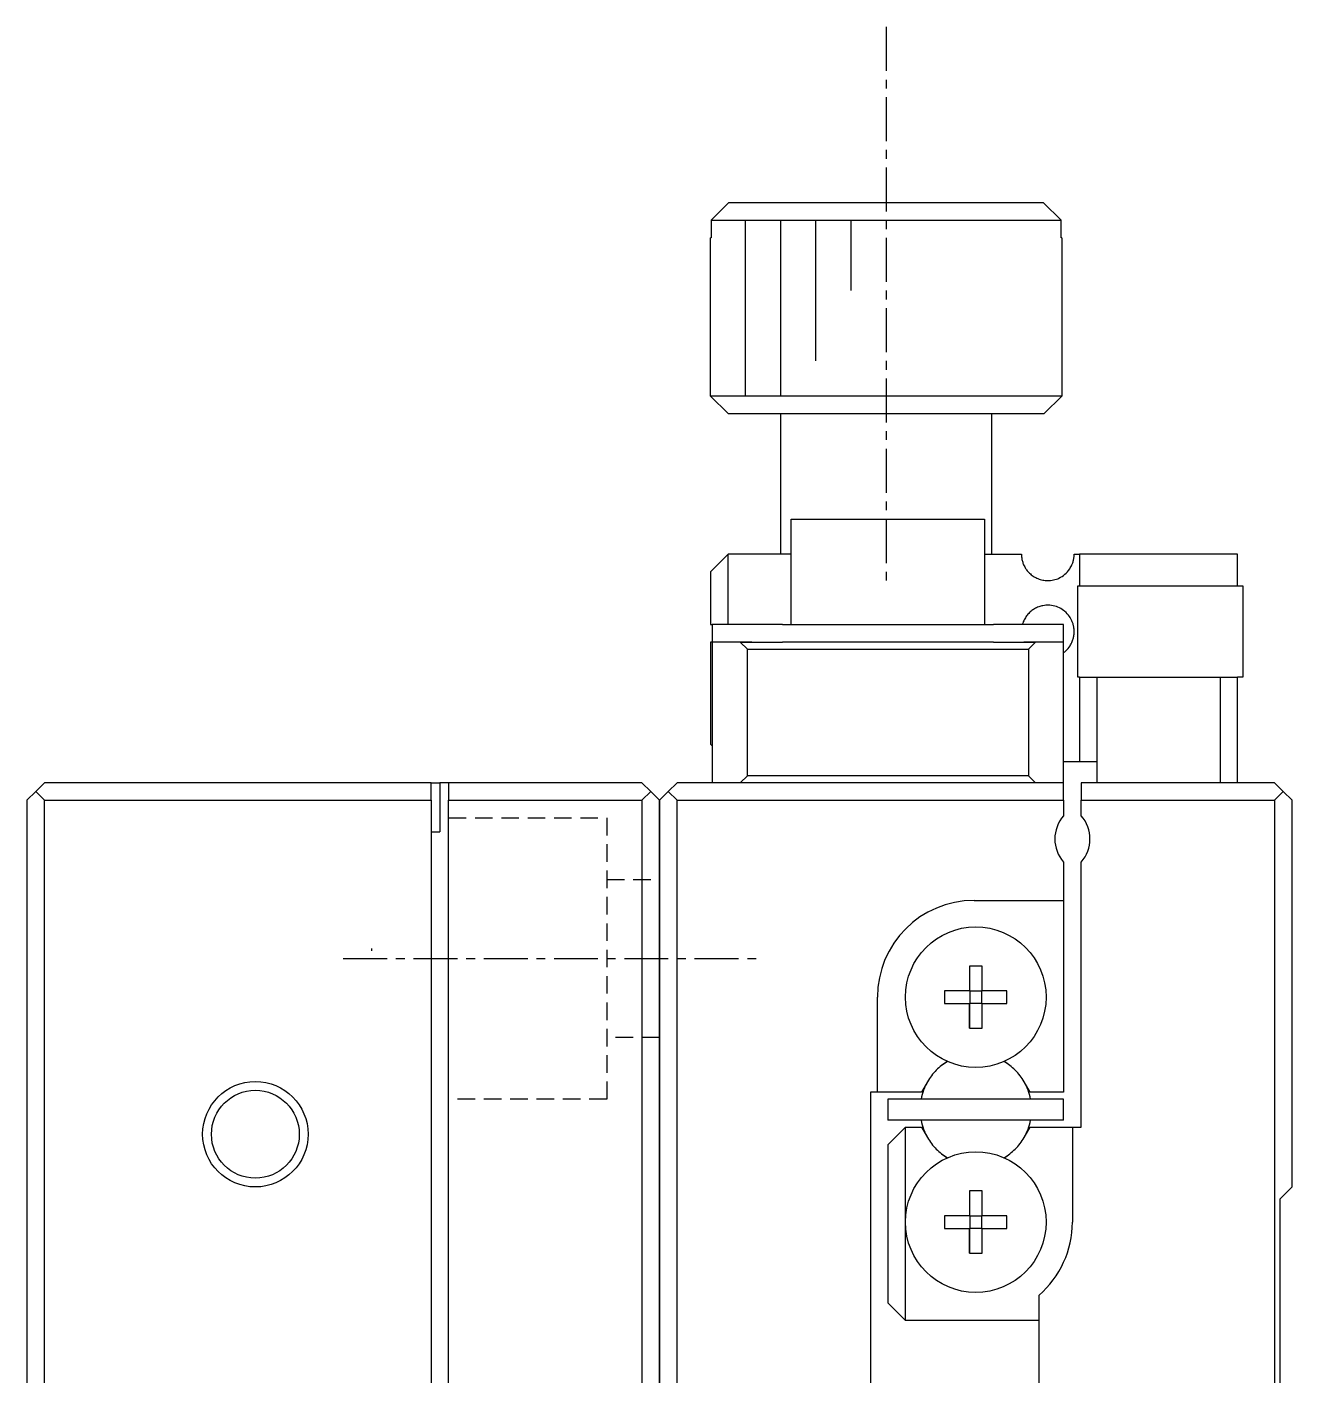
# Model space of a CAD drawing. Extents: x 10 to 479, y 10 to 256.
# Drawn here: x 442.76 to 478.76, y 164.15 to 202.5 of the extents above; entities that cross this region are included whole.
import ezdxf

# ---------------------------------------------------------------- set-up
doc = ezdxf.new("R2010")
doc.units = 0
doc.linetypes.add('CENTER', pattern=[2, 1.25, -0.25, 0.25, -0.25])
doc.linetypes.add('DASHED', pattern=[0.75, 0.5, -0.25])
doc.layers.get('0').update_dxf_attribs({"linetype": 'CONTINUOUS'})
doc.layers.add('CENTER', color=1, linetype='CENTER')

msp = doc.modelspace()

# ---------------------------------------------------------------- linework, layer by layer
at = {"color": 7, "linetype": 'CONTINUOUS'}
for p, q in [((462.729, 197.5), (462.227, 197)), ((471.693, 197.5), (462.729, 197.5)), ((472.195, 197), (471.693, 197.5)), ((462.227, 197), (472.195, 197)), ((462.227, 197), (462.227, 196.5)), ((472.195, 196.5), (472.195, 197)), ((462.227, 196.5), (462.211, 196.5)), ((462.211, 192), (462.211, 196.5)), ((472.211, 196.5), (472.195, 196.5)), ((472.211, 196.5), (472.211, 192)), ((472.211, 192), (462.211, 192)), ((462.711, 191.5), (462.211, 192)), ((472.211, 192), (471.711, 191.5)), ((462.711, 191.5), (471.711, 191.5)), ((464.211, 187.5), (464.211, 191.5)), ((470.211, 191.5), (470.211, 187.5)), ((464.511, 188.5), (470.011, 188.5)), ((464.511, 185.5), (464.511, 188.5)), ((470.011, 188.5), (470.011, 185.5)), ((462.211, 187), (462.711, 187.5)), ((462.711, 185.5), (462.711, 187.5)), ((464.511, 187.5), (462.711, 187.5)), ((470.011, 187.5), (471.061, 187.5)), ((471.061, 187.5), (471.062, 187.474)), ((471.062, 187.474), (471.063, 187.448)), ((471.063, 187.448), (471.065, 187.422)), ((471.065, 187.422), (471.068, 187.399)), ((471.068, 187.399), (471.072, 187.375)), ((471.072, 187.375), (471.076, 187.352)), ((471.076, 187.352), (471.082, 187.326)), ((471.082, 187.326), (471.088, 187.3)), ((471.088, 187.3), (471.096, 187.275)), ((471.096, 187.275), (471.104, 187.25)), ((471.104, 187.25), (471.113, 187.226)), ((471.113, 187.226), (471.123, 187.203)), ((471.123, 187.203), (471.137, 187.171)), ((471.137, 187.171), (471.153, 187.14)), ((472.469, 187.139), (472.484, 187.169)), ((472.484, 187.169), (472.499, 187.201)), ((472.499, 187.201), (472.506, 187.218)), ((472.506, 187.218), (472.513, 187.235)), ((472.513, 187.235), (472.521, 187.258)), ((472.521, 187.258), (472.529, 187.283)), ((472.529, 187.283), (472.536, 187.309)), ((472.536, 187.309), (472.54, 187.323)), ((472.54, 187.323), (472.543, 187.336)), ((472.543, 187.336), (472.546, 187.351)), ((472.546, 187.351), (472.549, 187.365)), ((472.549, 187.365), (472.551, 187.379)), ((472.551, 187.379), (472.554, 187.393)), ((472.554, 187.393), (472.556, 187.408)), ((472.556, 187.408), (472.557, 187.423)), ((472.557, 187.423), (472.559, 187.439)), ((472.559, 187.439), (472.56, 187.451)), ((472.56, 187.463), (472.561, 187.475)), ((472.56, 187.451), (472.56, 187.463)), ((472.561, 187.5), (472.711, 187.5)), ((472.561, 187.488), (472.561, 187.5)), ((472.561, 187.475), (472.561, 187.488)), ((477.211, 187.5), (472.711, 187.5)), ((472.711, 187.5), (472.711, 186.6)), ((477.211, 186.6), (477.211, 187.5)), ((462.211, 187), (462.211, 185.5)), ((471.153, 187.14), (471.166, 187.118)), ((471.166, 187.118), (471.179, 187.096)), ((471.179, 187.096), (471.193, 187.075)), ((471.193, 187.075), (471.209, 187.052)), ((471.209, 187.052), (471.226, 187.031)), ((471.226, 187.031), (471.247, 187.006)), ((471.247, 187.006), (471.268, 186.983)), ((471.268, 186.983), (471.29, 186.961)), ((471.29, 186.961), (471.315, 186.938)), ((471.315, 186.938), (471.34, 186.916)), ((471.34, 186.916), (471.368, 186.895)), ((471.368, 186.895), (471.397, 186.875)), ((471.397, 186.875), (471.42, 186.86)), ((471.42, 186.86), (471.443, 186.846)), ((471.443, 186.846), (471.467, 186.834)), ((471.467, 186.834), (471.497, 186.819)), ((471.497, 186.819), (471.528, 186.806)), ((471.528, 186.806), (471.562, 186.793)), ((471.562, 186.793), (471.597, 186.781)), ((471.597, 186.781), (471.631, 186.772)), ((471.631, 186.772), (471.666, 186.764)), ((471.932, 186.76), (471.974, 186.768)), ((471.974, 186.768), (472.014, 186.778)), ((472.014, 186.778), (472.054, 186.79)), ((472.054, 186.79), (472.092, 186.805)), ((472.092, 186.805), (472.129, 186.821)), ((472.129, 186.821), (472.174, 186.844)), ((472.174, 186.844), (472.218, 186.87)), ((472.218, 186.87), (472.259, 186.898)), ((472.259, 186.898), (472.298, 186.93)), ((472.298, 186.93), (472.335, 186.964)), ((472.335, 186.964), (472.371, 187.001)), ((472.371, 187.001), (472.404, 187.041)), ((472.404, 187.041), (472.435, 187.084)), ((472.435, 187.084), (472.452, 187.111)), ((472.452, 187.111), (472.469, 187.139)), ((471.666, 186.764), (471.7, 186.758)), ((471.7, 186.758), (471.734, 186.754)), ((471.734, 186.754), (471.768, 186.751)), ((471.768, 186.751), (471.802, 186.75)), ((471.802, 186.75), (471.846, 186.751)), ((471.846, 186.751), (471.89, 186.754)), ((471.89, 186.754), (471.932, 186.76)), ((472.661, 186.6), (477.361, 186.6)), ((472.661, 184), (472.661, 186.6)), ((477.361, 186.6), (477.361, 184)), ((471.553, 186.004), (471.522, 185.992)), ((471.584, 186.015), (471.553, 186.004)), ((471.614, 186.024), (471.584, 186.015)), ((471.644, 186.031), (471.614, 186.024)), ((471.674, 186.037), (471.644, 186.031)), ((471.713, 186.043), (471.674, 186.037)), ((471.751, 186.048), (471.713, 186.043)), ((471.789, 186.05), (471.751, 186.048)), ((471.826, 186.05), (471.789, 186.05)), ((471.873, 186.047), (471.826, 186.05)), ((471.919, 186.042), (471.873, 186.047)), ((471.964, 186.034), (471.919, 186.042)), ((472.011, 186.023), (471.964, 186.034)), ((472.057, 186.009), (472.011, 186.023)), ((472.101, 185.992), (472.057, 186.009)), ((471.14, 185.635), (471.126, 185.605)), ((471.156, 185.665), (471.14, 185.635)), ((471.172, 185.693), (471.156, 185.665)), ((471.19, 185.72), (471.172, 185.693)), ((471.208, 185.745), (471.19, 185.72)), ((471.227, 185.77), (471.208, 185.745)), ((471.246, 185.794), (471.227, 185.77)), ((471.268, 185.817), (471.246, 185.794)), ((471.29, 185.839), (471.268, 185.817)), ((471.312, 185.86), (471.29, 185.839)), ((471.335, 185.88), (471.312, 185.86)), ((471.359, 185.898), (471.335, 185.88)), ((471.382, 185.915), (471.359, 185.898)), ((471.406, 185.931), (471.382, 185.915)), ((471.43, 185.946), (471.406, 185.931)), ((471.461, 185.963), (471.43, 185.946)), ((471.492, 185.979), (471.461, 185.963)), ((471.522, 185.992), (471.492, 185.979)), ((472.143, 185.973), (472.101, 185.992)), ((472.182, 185.952), (472.143, 185.973)), ((472.22, 185.929), (472.182, 185.952)), ((472.256, 185.904), (472.22, 185.929)), ((472.29, 185.877), (472.256, 185.904)), ((472.329, 185.842), (472.29, 185.877)), ((472.366, 185.804), (472.329, 185.842)), ((472.401, 185.764), (472.366, 185.804)), ((472.424, 185.732), (472.401, 185.764)), ((472.446, 185.699), (472.424, 185.732)), ((472.467, 185.663), (472.446, 185.699)), ((472.487, 185.625), (472.467, 185.663)), ((472.497, 185.603), (472.487, 185.625)), ((462.211, 185.5), (462.261, 185.5)), ((462.261, 185.5), (462.261, 185)), ((464.261, 185.5), (462.261, 185.5)), ((464.261, 185.5), (470.261, 185.5)), ((472.261, 185.5), (470.261, 185.5)), ((471.094, 185.519), (471.088, 185.5)), ((471.1, 185.537), (471.094, 185.519)), ((471.106, 185.556), (471.1, 185.537)), ((471.113, 185.574), (471.106, 185.556)), ((471.126, 185.605), (471.113, 185.574)), ((472.261, 185), (472.261, 185.5)), ((472.507, 185.579), (472.497, 185.603)), ((472.517, 185.554), (472.507, 185.579)), ((472.523, 185.535), (472.517, 185.554)), ((472.529, 185.516), (472.523, 185.535)), ((472.535, 185.496), (472.529, 185.516)), ((472.541, 185.475), (472.535, 185.496)), ((472.543, 185.463), (472.541, 185.475)), ((472.546, 185.451), (472.543, 185.463)), ((472.548, 185.439), (472.546, 185.451)), ((472.55, 185.426), (472.548, 185.439)), ((472.552, 185.414), (472.55, 185.426)), ((472.554, 185.401), (472.552, 185.414)), ((472.556, 185.389), (472.554, 185.401)), ((472.557, 185.375), (472.556, 185.389)), ((472.558, 185.365), (472.557, 185.375)), ((472.559, 185.355), (472.558, 185.365)), ((472.558, 185.229), (472.559, 185.239)), ((472.56, 185.344), (472.559, 185.355)), ((472.559, 185.249), (472.56, 185.26)), ((472.559, 185.239), (472.559, 185.249)), ((472.56, 185.334), (472.56, 185.344)), ((472.561, 185.323), (472.56, 185.334)), ((472.56, 185.26), (472.561, 185.27)), ((472.561, 185.313), (472.561, 185.323)), ((472.561, 185.302), (472.561, 185.313)), ((472.561, 185.292), (472.561, 185.302)), ((472.561, 185.281), (472.561, 185.292)), ((472.561, 185.27), (472.561, 185.281)), ((462.211, 185), (462.211, 182.1)), ((462.261, 185), (462.211, 185)), ((463.061, 185), (462.261, 185)), ((462.261, 185), (462.261, 181)), ((463.389, 185), (463.061, 185)), ((463.061, 185), (463.261, 184.8)), ((463.061, 185), (463.389, 185)), ((463.389, 185), (464.261, 185)), ((470.261, 185), (464.261, 185)), ((470.261, 185), (471.124, 185)), ((471.124, 185), (471.461, 185)), ((471.461, 185), (471.133, 185)), ((471.261, 184.8), (471.461, 185)), ((472.261, 185), (471.461, 185)), ((472.261, 181), (472.261, 185)), ((472.389, 184.822), (472.418, 184.859)), ((472.418, 184.859), (472.445, 184.898)), ((472.445, 184.898), (472.461, 184.926)), ((472.461, 184.926), (472.478, 184.956)), ((472.478, 184.956), (472.493, 184.987)), ((472.493, 184.987), (472.506, 185.017)), ((472.506, 185.017), (472.518, 185.048)), ((472.518, 185.048), (472.525, 185.07)), ((472.525, 185.07), (472.532, 185.094)), ((472.532, 185.094), (472.539, 185.118)), ((472.539, 185.118), (472.542, 185.132)), ((472.542, 185.132), (472.545, 185.147)), ((472.545, 185.147), (472.548, 185.162)), ((472.548, 185.162), (472.55, 185.173)), ((472.55, 185.173), (472.552, 185.185)), ((472.552, 185.185), (472.554, 185.197)), ((472.554, 185.197), (472.556, 185.209)), ((472.556, 185.209), (472.557, 185.219)), ((472.557, 185.219), (472.558, 185.229)), ((463.261, 184.8), (471.261, 184.8)), ((463.261, 181.2), (463.261, 184.8)), ((471.261, 184.8), (471.261, 181.2)), ((472.261, 184.7), (472.294, 184.726)), ((472.294, 184.726), (472.328, 184.756)), ((472.328, 184.756), (472.359, 184.788)), ((472.359, 184.788), (472.389, 184.822)), ((472.711, 184), (472.661, 184)), ((472.711, 184), (472.711, 181.6)), ((472.711, 184), (473.211, 184)), ((473.211, 181.6), (473.211, 184)), ((473.211, 184), (476.711, 184)), ((476.711, 184), (477.211, 184)), ((476.711, 184), (476.711, 181)), ((477.361, 184), (477.211, 184)), ((477.211, 181), (477.211, 184)), ((462.261, 182.05), (462.211, 182.1)), ((472.261, 181.6), (472.711, 181.6)), ((472.711, 181.6), (473.211, 181.6)), ((473.211, 181), (473.211, 181.6)), ((463.261, 181.2), (463.061, 181)), ((471.261, 181.2), (463.261, 181.2)), ((471.461, 181), (471.261, 181.2)), ((442.761, 180.5), (443.011, 180.75)), ((443.261, 181), (443.011, 180.75)), ((443.011, 180.75), (443.261, 180.5)), ((454.261, 181), (443.261, 181)), ((454.261, 180.5), (454.261, 181)), ((454.261, 181), (454.511, 181)), ((454.511, 181), (454.511, 179.6)), ((454.761, 181), (454.511, 181)), ((460.261, 181), (454.761, 181)), ((454.761, 181), (454.761, 180.5)), ((460.511, 180.75), (460.261, 181)), ((460.261, 180.5), (460.511, 180.75)), ((460.761, 180.5), (460.511, 180.75)), ((460.761, 180.5), (461.011, 180.75)), ((461.261, 181), (461.011, 180.75)), ((461.011, 180.75), (461.261, 180.5)), ((472.261, 181), (461.261, 181)), ((472.261, 180.5), (472.261, 181)), ((478.261, 181), (472.761, 181)), ((472.761, 181), (472.761, 180.5)), ((478.511, 180.75), (478.261, 181)), ((478.261, 180.5), (478.511, 180.75)), ((478.511, 180.75), (478.761, 180.5)), ((442.761, 180.5), (442.761, 111.5)), ((443.261, 111.5), (443.261, 180.5)), ((443.261, 180.5), (454.261, 180.5)), ((454.261, 180.5), (454.261, 148.95)), ((454.761, 180.5), (460.261, 180.5)), ((454.761, 149), (454.761, 180.5)), ((460.261, 180.5), (460.261, 111.5)), ((460.761, 180.5), (460.761, 111.5)), ((460.761, 111.5), (460.761, 180.5)), ((461.261, 180.5), (472.261, 180.5)), ((461.261, 111.5), (461.261, 180.5)), ((472.261, 180.5), (472.261, 180.061)), ((472.761, 180.5), (478.261, 180.5)), ((472.761, 180.061), (472.761, 180.5)), ((478.261, 180.5), (478.261, 111.5)), ((478.761, 169.5), (478.761, 180.5)), ((454.261, 179.6), (454.511, 179.6)), ((472.261, 178.739), (472.261, 177.65)), ((472.761, 171.2), (472.761, 178.739)), ((469.711, 177.65), (472.261, 177.65)), ((472.261, 177.65), (472.261, 172.2)), ((469.581, 175.786), (469.581, 175.08)), ((469.941, 175.786), (469.581, 175.786)), ((469.581, 175.786), (469.581, 175.08)), ((469.941, 175.08), (469.941, 175.786)), ((466.961, 172.2), (466.961, 174.9)), ((468.875, 175.08), (468.875, 174.72)), ((469.581, 175.08), (468.875, 175.08)), ((469.592, 175.07), (469.581, 175.08)), ((469.931, 175.07), (469.592, 175.07)), ((469.592, 175.07), (469.592, 174.73)), ((469.931, 175.07), (469.941, 175.08)), ((469.931, 174.73), (469.931, 175.07)), ((470.648, 175.08), (469.941, 175.08)), ((470.648, 174.72), (470.648, 175.08)), ((468.875, 174.72), (469.581, 174.72)), ((469.592, 174.73), (469.581, 174.72)), ((469.581, 174.72), (469.581, 174.014)), ((469.581, 174.014), (469.581, 174.72)), ((469.592, 174.73), (469.931, 174.73)), ((469.931, 174.73), (469.941, 174.72)), ((469.941, 174.72), (470.648, 174.72)), ((469.941, 174.014), (469.941, 174.72)), ((469.581, 174.014), (469.941, 174.014)), ((466.761, 172.2), (466.761, 119.8)), ((466.961, 172.2), (466.761, 172.2)), ((468.217, 172.2), (466.961, 172.2)), ((468.386, 172.494), (468.217, 172.2)), ((471.306, 172.2), (471.136, 172.494)), ((472.261, 172.2), (471.306, 172.2)), ((467.261, 172), (467.261, 171.4)), ((472.261, 172), (467.261, 172)), ((472.261, 171.4), (472.261, 172)), ((472.261, 171.4), (467.261, 171.4)), ((467.761, 171.2), (467.261, 170.7)), ((467.761, 168.5), (467.761, 171.2)), ((467.761, 171.2), (468.217, 171.2)), ((468.217, 171.2), (468.386, 170.906)), ((471.136, 170.906), (471.306, 171.2)), ((471.306, 171.2), (472.511, 171.2)), ((472.511, 171.2), (472.761, 171.2)), ((472.511, 171.2), (472.511, 168.5)), ((467.261, 170.7), (467.261, 166.2)), ((469.581, 169.386), (469.581, 168.68)), ((469.941, 169.386), (469.581, 169.386)), ((469.581, 169.386), (469.581, 168.68)), ((469.941, 168.68), (469.941, 169.386)), ((478.761, 169.5), (478.411, 169.15)), ((478.411, 169.15), (478.411, 122.85)), ((467.761, 165.7), (467.761, 168.5)), ((468.875, 168.68), (468.875, 168.32)), ((469.581, 168.68), (468.875, 168.68)), ((469.592, 168.67), (469.581, 168.68)), ((469.931, 168.67), (469.592, 168.67)), ((469.592, 168.67), (469.592, 168.33)), ((469.931, 168.67), (469.941, 168.68)), ((469.931, 168.33), (469.931, 168.67)), ((470.648, 168.68), (469.941, 168.68)), ((470.648, 168.32), (470.648, 168.68)), ((468.875, 168.32), (469.581, 168.32)), ((469.592, 168.33), (469.581, 168.32)), ((469.581, 168.32), (469.581, 167.614)), ((469.581, 167.614), (469.581, 168.32)), ((469.592, 168.33), (469.931, 168.33)), ((469.931, 168.33), (469.941, 168.32)), ((469.941, 168.32), (470.648, 168.32)), ((469.941, 167.614), (469.941, 168.32)), ((469.581, 167.614), (469.941, 167.614)), ((467.261, 166.2), (467.761, 165.7)), ((471.561, 158.475), (471.561, 166.421)), ((471.561, 165.7), (467.761, 165.7))]:
    msp.add_line(p, q, dxfattribs=at)
at = {"color": 3, "linetype": 'CONTINUOUS'}
for p, q in [((463.211, 192), (463.211, 197)), ((464.211, 192), (464.211, 197)), ((465.211, 193), (465.211, 197)), ((466.211, 195), (466.211, 197)), ((452.561, 176.282), (452.561, 176.218))]:
    msp.add_line(p, q, dxfattribs=at)
at = {"color": 3, "linetype": 'DASHED'}
for p, q in [((454.761, 180), (459.261, 180)), ((459.261, 180), (459.261, 172)), ((459.261, 178.25), (460.761, 178.25)), ((460.761, 173.75), (459.261, 173.75)), ((459.261, 172), (454.761, 172))]:
    msp.add_line(p, q, dxfattribs=at)
at = {"color": 7, "linetype": 'CONTINUOUS'}
for centre, radius in [((469.761, 174.9), 2), ((449.261, 171), 1.25), ((469.761, 168.5), 2)]:
    msp.add_circle(centre, radius, dxfattribs=at)
at = {"color": 3, "linetype": 'CONTINUOUS'}
msp.add_circle((449.261, 171), 1.5, dxfattribs=at)
at = {"color": 7, "linetype": 'CONTINUOUS'}
for centre, radius, start, end in [((473.011, 179.4), 1, 138.5904, 221.4096), ((472.011, 179.4), 1, 318.5904, 41.4096), ((469.711, 174.9), 2.75, 90, 180), ((469.876, 171.585), 1.75, 121.8865, 135.0044), ((469.761, 171.7), 1.587, 120.4332, 135), ((469.761, 171.7), 1.587, 45, 59.5668), ((469.646, 171.585), 1.75, 44.9956, 58.1135), ((469.761, 171.7), 1.587, 135, 150), ((469.761, 171.7), 1.587, 30, 45), ((469.761, 171.7), 1.587, 150, 169.1069), ((469.761, 171.7), 1.587, 10.8931, 30), ((469.761, 171.7), 1.587, 190.893, 210), ((469.761, 171.7), 1.587, 330, 349.107), ((469.761, 171.7), 1.587, 210, 225), ((469.761, 171.7), 1.587, 315, 330), ((469.876, 171.815), 1.75, 224.9956, 238.1135), ((469.761, 171.7), 1.587, 225, 239.5667), ((469.761, 171.7), 1.587, 300.4333, 315), ((469.646, 171.815), 1.75, 301.8865, 315.0044), ((469.761, 168.5), 2.75, 310.8852, 0)]:
    msp.add_arc(centre, radius, start, end, dxfattribs=at)
at = {"layer": 'CENTER', "color": 1, "linetype": 'CENTER'}
for p, q in [((467.211, 202.5), (467.211, 186.5)), ((451.761, 176), (463.761, 176))]:
    msp.add_line(p, q, dxfattribs=at)

doc.saveas('drawing.dxf')
